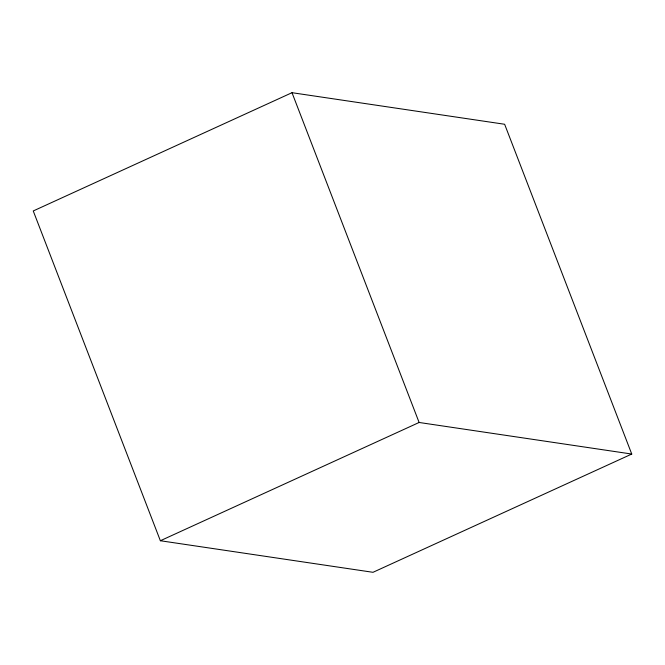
<?xml version="1.0" encoding="UTF-8"?>
<svg xmlns="http://www.w3.org/2000/svg" width="665" height="665" viewBox="0 0 665 665"><rect width="100%" height="100%" fill="white"/><g stroke="black" fill="none" stroke-linecap="round" stroke-linejoin="round"><path stroke-width="1" d="M292.001 92.693L33.25 210.955L160.365 540.736L372.999 572.307L631.75 454.045L504.635 124.264L292.001 92.693L419.116 422.475L631.75 454.045M160.365 540.736L419.116 422.475"/></g></svg>
